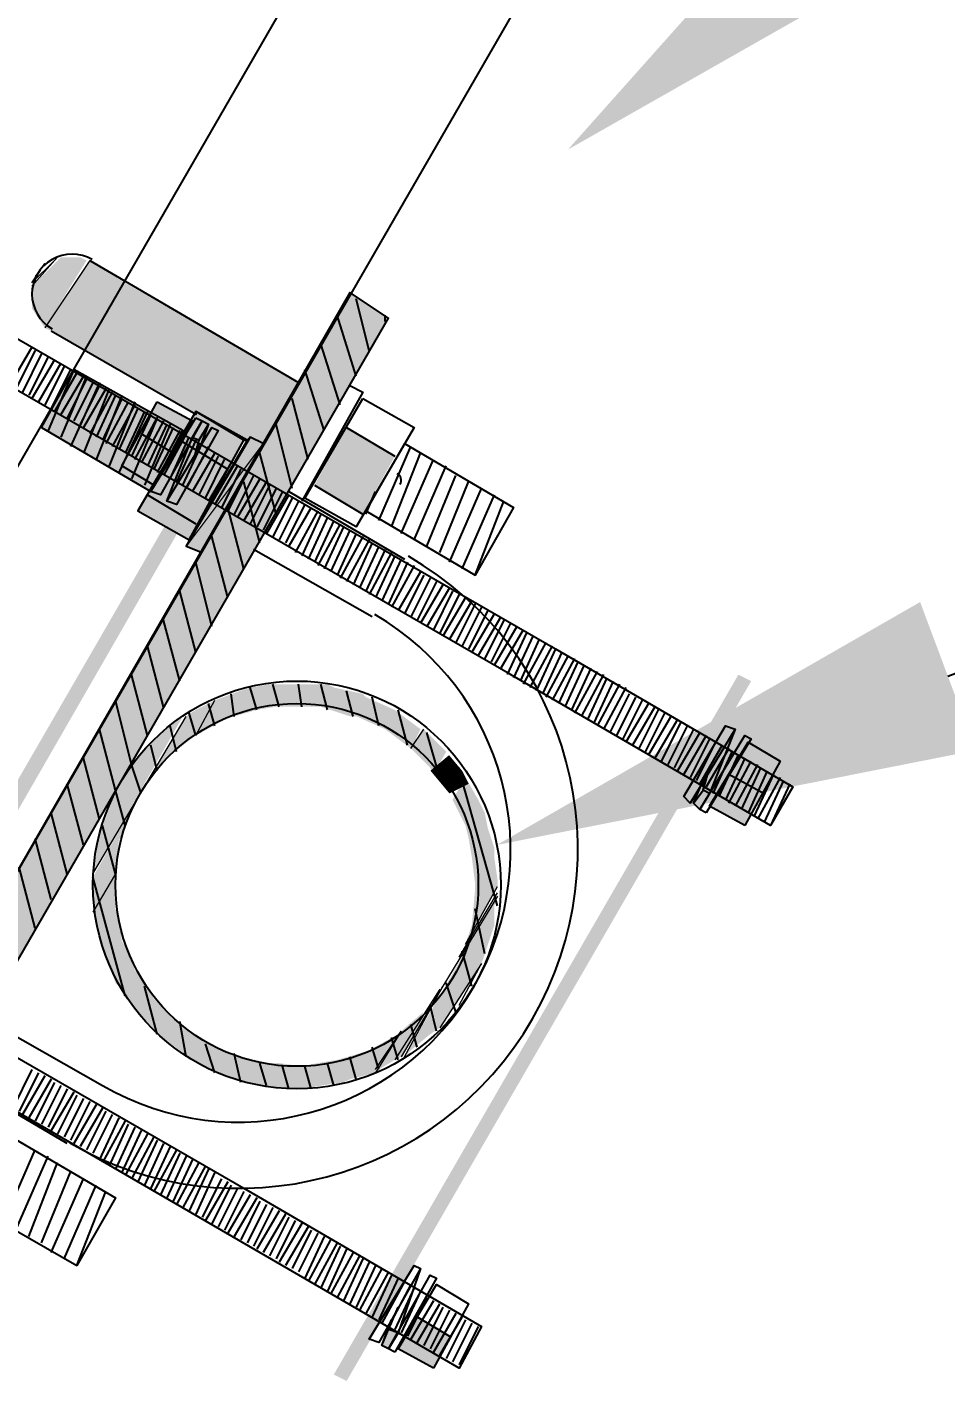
# Model space of a CAD drawing. Header units: feet. Extents: x -17 to 661, y -41 to 600.
# Drawn here: x 654.915 to 655.1534, y 569.7749 to 570.1273 of the extents above; entities that cross this region are included whole.
import ezdxf
from ezdxf import colors
from ezdxf.entities.mleader import LeaderData, LeaderLine
from ezdxf.math import Vec2, Vec3

# ---------------------------------------------------------------- set-up
doc = ezdxf.new("R2010")
doc.units = ezdxf.units.FT
doc.header["$MEASUREMENT"] = 0
doc.layers.add('G-ANNO-TEXT', color=1, linetype='Continuous')
doc.layers.add('PDF2_x-model-project-components-MET$Enclosure$Exteriopr$Views', color=7, linetype='Continuous')
doc.layers.add('PDF2_0', color=7, linetype='Continuous', true_color=0x767676)
doc.styles.add('NEI-A', font='arial.ttf')

msp = doc.modelspace()

# ---------------------------------------------------------------- linework, layer by layer
at = {"layer": 'PDF2_0', "color": 7, "lineweight": 25}
msp.add_lwpolyline([(655.4671976301834, 570.974439222131), (654.0653199465014, 568.545832981787), (654.1111569465029, 568.5199975817873), (655.5129357465012, 570.9485251817873), (655.4673059832567, 570.9743778320662)], dxfattribs=at)
at = {"layer": 'PDF2_0', "color": 252, "lineweight": 25}
for points in [[(655.0403979465009, 569.9592793817874), (654.7845441464997, 570.1067911817872), (654.7903779465014, 570.1167919817872), (655.0520655465007, 569.9659465817872), (655.1137371465011, 569.930110381787), (655.107903346503, 569.9201095817871)], [(654.8587167465012, 569.8151011817872), (654.868717546502, 569.8092673817873), (655.008728746503, 570.0517867817871), (654.9987279465022, 570.0584539817874)], [(655.0020615465, 570.0309517817873), (655.0153959465024, 570.0234511817871), (655.0003947465011, 569.9976157817873), (654.9870603465024, 570.005116381787)], [(654.9487239465016, 570.0301183817874), (654.9578913465011, 570.0251179817869), (654.9478905465003, 570.0084499817872), (654.939556546502, 570.0134503817872)], [(654.9712257464998, 570.0201175817874), (654.9587247465024, 570.0276181817871), (654.9437235465011, 570.0017827817874), (654.9570579464998, 569.9942821817872)], [(654.9587247465024, 570.0259513817873), (654.9603915465013, 570.0251179817869), (654.9495573465028, 570.0059497817874), (654.9470571465026, 570.0067831817873)], [(654.9595581465001, 569.8184347817873), (654.7037043465025, 569.9667799817871), (654.7095381465006, 569.976780781787), (654.9712257464998, 569.8259353817871), (655.0328973465002, 569.7900991817874), (655.0270635465022, 569.779264981787)], [(655.0912353465028, 569.9234431817872), (655.0895685465002, 569.9242765817871), (655.1012361465, 569.9434447817871), (655.1029029465026, 569.9426113817872)], [(655.1012361465, 569.9201095817871), (655.0920687465004, 569.925109981787), (655.1020695465013, 569.9417779817873), (655.1104035464996, 569.9367775817873)], [(655.010395546502, 569.7834319817871), (655.008728746503, 569.784265381787), (655.0195629465015, 569.8034335817874), (655.0212297465005, 569.802600181787)], [(655.0203963465028, 569.779264981787), (655.0112289464996, 569.784265381787), (655.0212297465005, 569.8009333817872), (655.0295637465024, 569.7959329817872)]]:
    msp.add_lwpolyline(points, close=True, dxfattribs=at)
at = {"layer": 'PDF2_0', "color": 252, "lineweight": 0}
for points in [[(654.9228885465018, 570.0676213817869), (654.9162213465024, 570.0601207817872), (654.9220551465005, 570.0667879817875), (654.9162213465024, 570.0609541817871), (654.9195549465003, 570.0659545817871), (654.9170547465001, 570.0626209817874)], [(654.9312225465001, 570.0667879817875), (654.9195549465003, 570.0492865817873)], [(654.9270555465009, 570.0384523817875), (654.9187215465026, 570.0234511817871)], [(654.9853935464998, 570.0351187817873), (654.9753927465026, 570.0176173817872)], [(655.0020615465, 570.0309517817873), (655.0153959465024, 570.0234511817871)], [(654.9587247465024, 570.0276181817871), (654.9470571465026, 570.0067831817873)], [(654.9620583465003, 570.0242845817875), (654.9603915465013, 570.0201175817874), (654.9595581465001, 570.0176173817872), (654.9595581465001, 570.0201175817874)], [(654.9728925465024, 570.0209509817873), (654.9570579464998, 569.9942821817872), (654.9720591465011, 570.0201175817874)], [(654.9595581465001, 570.0201175817874), (654.9578913465011, 570.0209509817873)], [(654.9762261465003, 570.019284181787), (654.9562245465022, 569.9926153817873)], [(654.9578913465011, 570.0142837817871), (654.9595581465001, 570.0176173817872)], [(655.0920687465004, 569.9351107817874), (655.0904019465015, 569.9317771817873), (655.0904019465015, 569.9292769817871)], [(655.0879017465013, 569.925943381787), (655.0895685465002, 569.930110381787), (655.0904019465015, 569.9317771817873)], [(655.0904019465015, 569.9292769817871), (655.0920687465004, 569.9284435817872)], [(655.0112289464996, 569.7950995817873), (655.0095621465007, 569.7909325817873), (655.008728746503, 569.7892657817874), (655.0095621465007, 569.7917659817872)], [(655.0070619465005, 569.7850987817874), (655.008728746503, 569.7892657817874)], [(655.008728746503, 569.7892657817874), (655.0112289464996, 569.7884323817871)]]:
    msp.add_lwpolyline(points, dxfattribs=at)
at = {"layer": 'PDF2_0', "color": 252, "lineweight": 25}
for points in [[(654.9312225465001, 570.0667879817875), (654.9853935464998, 570.0351187817873), (654.9762261465003, 570.019284181787), (654.9728925465024, 570.0209509817873), (654.9720591465011, 570.0201175817874), (654.9587247465024, 570.0276181817871), (654.9587247465024, 570.0267847817872), (654.9212217465029, 570.0484531817874)], [(655.0037283465026, 570.043452781787), (655.0003947465011, 570.0567871817871)], [(655.0003947465011, 570.0367855817872), (654.9953943465007, 570.0526201817875)], [(655.0078953465018, 570.0509533817872), (655.0078953465018, 570.0526201817875)], [(654.996227746502, 570.029284981787), (654.9912273465015, 570.0451195817873)], [(654.9162213465024, 570.0442861817874), (654.9103875465007, 570.0342853817874)], [(654.9170547465001, 570.043452781787), (654.9120543464996, 570.033451981787)], [(654.9187215465026, 570.0426193817871), (654.9137211465022, 570.0326185817871)], [(654.9203883465016, 570.0417859817871), (654.9153879465011, 570.0317851817872)], [(654.9220551465005, 570.0409525817872), (654.9162213465024, 570.0309517817873)], [(654.9237219465031, 570.0401191817873), (654.9178881465014, 570.0301183817874)], [(654.9187215465026, 570.0234511817871), (654.9270555465009, 570.0384523817875), (654.9203883465016, 570.0226177817872)], [(654.9245553465007, 570.0392857817869), (654.9195549465003, 570.029284981787)], [(654.9262221464996, 570.0384523817875), (654.9212217465029, 570.0284515817871)], [(654.953724346502, 570.0184507817871), (654.9553911465009, 570.0226177817872), (654.9270555465009, 570.0384523817875)], [(654.9920607465028, 570.0226177817872), (654.9870603465024, 570.0384523817875)], [(654.9278889465022, 570.0376189817871), (654.9220551465005, 570.0276181817871)], [(654.9303891465024, 570.0367855817872), (654.9237219465031, 570.0209509817873)], [(654.9295557465011, 570.0367855817872), (654.9237219465031, 570.0267847817872)], [(654.9303891465024, 570.0359521817873), (654.925388746502, 570.0259513817873)], [(654.9337227465003, 570.0351187817873), (654.9262221464996, 570.0184507817871)], [(654.9320559465014, 570.0351187817873), (654.9270555465009, 570.0251179817869)], [(654.9337227465003, 570.0342853817874), (654.9287223464999, 570.0242845817875)], [(654.9987279465022, 570.0342853817874), (655.0020615465, 570.0326185817871), (654.9862269465011, 570.0042829817871)], [(654.9362229465005, 570.033451981787), (654.9295557465011, 570.0167839817873)], [(654.9353895465028, 570.033451981787), (654.9295557465011, 570.0234511817871)], [(654.9370563465018, 570.0326185817871), (654.9312225465001, 570.0217843817873)], [(654.939556546502, 570.0317851817872), (654.9328893465026, 570.015117181787)], [(654.9378897465031, 570.0317851817872), (654.9328893465026, 570.0209509817873)], [(654.939556546502, 570.0309517817873), (654.9345561465016, 570.0201175817874)], [(654.9878937465, 570.015117181787), (654.9837267465009, 570.0309517817873)], [(654.9412233465009, 570.0301183817874), (654.9353895465028, 570.019284181787)], [(654.9428901464998, 570.0301183817874), (654.9362229465005, 570.0134503817872)], [(654.9428901464998, 570.029284981787), (654.9370563465018, 570.0184507817871)], [(654.9437235465011, 570.0284515817871), (654.9387231465007, 570.0176173817872)], [(654.9462237465013, 570.0276181817871), (654.9387231465007, 570.0117835817873)], [(654.9453903465001, 570.0276181817871), (654.9403899464996, 570.0167839817873)], [(654.9470571465026, 570.0267847817872), (654.9420567465022, 570.0159505817874)], [(654.9428901464998, 570.015117181787), (654.9487239465016, 570.0259513817873), (654.9420567465022, 570.0101167817875)], [(654.9503907465005, 570.0251179817869), (654.9445569465024, 570.0142837817871)], [(654.952057546503, 570.0242845817875), (654.9453903465001, 570.0084499817872)], [(654.9512241465018, 570.0242845817875), (654.9462237465013, 570.0134503817872)], [(654.9578913465011, 570.0209509817873), (654.9603915465013, 570.0251179817869), (654.9620583465003, 570.0242845817875), (654.9595581465001, 570.0201175817874), (654.9578913465011, 570.0142837817871)], [(654.9620583465003, 570.0242845817875), (654.9595581465001, 570.0176173817872)], [(654.9837267465009, 570.0076165817873), (654.9795597465018, 570.0242845817875)], [(654.9187215465026, 570.0234511817871), (654.9470571465026, 570.0067831817873), (654.9553911465009, 570.0226177817872)], [(654.9528909465007, 570.0167839817873), (654.9445569465024, 570.0217843817873)], [(654.9528909465007, 570.0234511817871), (654.9478905465003, 570.0126169817872)], [(654.9545577464996, 570.0226177817872), (654.9487239465016, 570.0117835817873)], [(654.9562245465022, 570.0217843817873), (654.9503907465005, 570.0109501817869)], [(654.9512241465018, 570.0042829817871), (654.9628917465016, 570.0234511817871), (654.9645585465005, 570.0226177817872), (654.953724346502, 570.0034495817872), (654.9512241465018, 570.0042829817871), (654.9578913465011, 570.0209509817873), (654.9595581465001, 570.0201175817874)], [(654.952057546503, 570.0101167817875), (654.9570579464998, 570.0209509817873)], [(654.9587247465024, 570.0201175817874), (654.953724346502, 570.0092833817871)], [(654.9545577464996, 570.0201175817874), (654.9670587465007, 570.0126169817872)], [(654.9728925465024, 570.0209509817873), (654.9562245465022, 569.9926153817873), (654.9603915465013, 569.990948581787)], [(654.9712257464998, 570.0201175817874), (654.9720591465011, 570.0201175817874)], [(654.9978945465009, 570.0234511817871), (655.010395546502, 570.0159505817874)], [(654.9553911465009, 570.0084499817872), (654.9603915465013, 570.019284181787)], [(654.9620583465003, 570.0184507817871), (654.9562245465022, 570.0076165817873)], [(654.9578913465011, 570.0067831817873), (654.9637251465028, 570.0167839817873)], [(654.9795597465018, 570.000949381787), (654.9753927465026, 570.0167839817873)], [(655.0128957465022, 570.019284181787), (655.0028949465013, 570.0017827817874)], [(655.0062285465028, 569.9992825817872), (655.0145625465011, 570.0184507817871)], [(655.0095621465007, 569.9976157817873), (655.0170627465013, 570.0167839817873)], [(655.0128957465022, 570.019284181787), (655.0412313465022, 570.0026161817873), (655.0312305465013, 569.9851147817872), (655.038731146502, 570.0042829817871)], [(654.9645585465005, 570.0159505817874), (654.9595581465001, 570.0059497817874)], [(654.9612249465026, 570.005116381787), (654.966225346503, 570.015117181787)], [(654.967892146502, 570.0142837817871), (654.9620583465003, 570.0042829817871)], [(654.9695589465009, 570.0134503817872), (654.9637251465028, 570.0034495817872)], [(655.0120623465009, 569.9959489817875), (655.0203963465028, 570.015117181787)], [(655.0153959465024, 569.9942821817872), (655.0237299465007, 570.0134503817872)], [(654.9703923465022, 570.0126169817872), (654.9653919465018, 570.0026161817873)], [(654.9720591465011, 570.0117835817873), (654.9670587465007, 570.0017827817874)], [(654.9737259465, 570.0109501817869), (654.9687255464996, 570.000949381787)], [(654.9753927465026, 570.0101167817875), (654.9695589465009, 570.0001159817871)], [(655.0187295465003, 569.9926153817873), (655.0262301465009, 570.0109501817869)], [(654.9753927465026, 569.9934487817873), (654.9712257464998, 570.0092833817871)], [(654.9770595465016, 570.0092833817871), (654.9712257464998, 569.9992825817872)], [(654.9778929465028, 570.0084499817872), (654.9728925465024, 569.9984491817872)], [(654.9795597465018, 570.0076165817873), (654.9745593465013, 569.9976157817873)], [(654.9812265465007, 570.0067831817873), (654.9762261465003, 569.9967823817869)], [(654.9828933464996, 570.0067831817873), (655.0128957465022, 569.9892817817872)], [(654.9895605465026, 570.0084499817872), (655.0020615465, 570.000949381787)], [(655.0028949465013, 570.000949381787), (655.0053951465015, 570.0067831817873)], [(655.0220631465018, 569.990948581787), (655.0295637465024, 570.0092833817871)], [(655.024563346502, 569.9884483817873), (655.0328973465002, 570.0076165817873)], [(654.9462237465013, 570.0059497817874), (654.9587247465024, 569.9984491817872)], [(654.9712257464998, 569.986781581787), (654.9670587465007, 570.0026161817873)], [(654.9828933464996, 570.0059497817874), (654.9770595465016, 569.9959489817875)], [(654.9837267465009, 570.005116381787), (654.9787263465005, 569.9951155817871)], [(654.9853935464998, 570.0042829817871), (654.980393146503, 569.9942821817872)], [(654.9870603465024, 570.0034495817872), (654.982059946502, 569.9934487817873)], [(654.9887271465013, 570.0026161817873), (654.9828933464996, 569.9926153817873)], [(655.0278969464998, 569.986781581787), (655.0362309465017, 570.0059497817874)], [(654.9903939465003, 570.0017827817874), (654.9845601465022, 569.990948581787)], [(654.9912273465015, 570.000949381787), (654.9862269465011, 569.9901151817871)], [(654.9928941465005, 570.0001159817871), (654.9878937465, 569.9892817817872)], [(654.994560946503, 569.9992825817872), (654.9895605465026, 569.9884483817873)], [(655.0028949465013, 570.0017827817874), (655.0312305465013, 569.9851147817872)], [(654.996227746502, 569.9984491817872), (654.9903939465003, 569.9876149817874)], [(654.9970611464996, 569.9976157817873), (654.9920607465028, 569.986781581787)], [(654.9987279465022, 569.9967823817869), (654.9937275465018, 569.9859481817871)], [(655.0003947465011, 569.9959489817875), (654.9953943465007, 569.9851147817872)], [(654.9670587465007, 569.9792809817873), (654.9628917465016, 569.9951155817871)], [(655.0020615465, 569.9951155817871), (654.996227746502, 569.9842813817872)], [(655.0037283465026, 569.9942821817872), (654.9978945465009, 569.9834479817873)], [(655.0045617465003, 569.9934487817873), (654.9995613464998, 569.982614581787)], [(655.0062285465028, 569.9926153817873), (655.0012281465024, 569.9817811817875)], [(654.9628917465016, 569.9717803817871), (654.9587247465024, 569.9884483817873)], [(655.0045617465003, 569.9742805817873), (654.9737259465, 569.9917819817874)], [(655.0078953465018, 569.9917819817874), (655.0028949465013, 569.9809477817871)], [(655.0095621465007, 569.990948581787), (655.0037283465026, 569.9801143817872)], [(655.010395546502, 569.9901151817871), (655.0053951465015, 569.9792809817873)], [(655.0120623465009, 569.9892817817872), (655.0070619465005, 569.9784475817873)], [(655.0137291464998, 569.9884483817873), (655.008728746503, 569.9776141817874)], [(655.0153959465024, 569.9876149817874), (655.0095621465007, 569.976780781787)], [(655.0170627465013, 569.9859481817871), (655.0112289464996, 569.9759473817871)], [(655.0178961465026, 569.9851147817872), (655.0128957465022, 569.9751139817872)], [(655.0195629465015, 569.9842813817872), (655.0145625465011, 569.9742805817873)], [(655.0212297465005, 569.9834479817873), (655.0162293465, 569.9734471817874)], [(655.022896546503, 569.982614581787), (655.0170627465013, 569.972613781787)], [(655.024563346502, 569.9817811817875), (655.0187295465003, 569.9717803817871)], [(654.9587247465024, 569.9651131817873), (654.9545577464996, 569.9809477817871)], [(655.0253967464996, 569.9809477817871), (655.0203963465028, 569.9709469817872)], [(655.0270635465022, 569.9801143817872), (655.0220631465018, 569.9701135817872)], [(655.0287303465011, 569.9792809817873), (655.022896546503, 569.9692801817873)], [(655.0303971465, 569.9784475817873), (655.024563346502, 569.968446781787)], [(655.0312305465013, 569.9776141817874), (655.0262301465009, 569.967613381787)], [(655.0328973465002, 569.976780781787), (655.0278969464998, 569.9667799817871)], [(655.0345641465028, 569.9759473817871), (655.0295637465024, 569.9659465817872)], [(655.0362309465017, 569.9751139817872), (655.0303971465, 569.9651131817873)], [(655.0378977465007, 569.9742805817873), (655.0320639465026, 569.9642797817874)], [(654.9545577464996, 569.9576125817871), (654.9503907465005, 569.9734471817874)], [(655.038731146502, 569.9734471817874), (655.0337307465015, 569.9634463817874)], [(655.0403979465009, 569.972613781787), (655.0353975465005, 569.9626129817871)], [(655.0420647464998, 569.9717803817871), (655.0362309465017, 569.9617795817871)], [(655.0437315465024, 569.9709469817872), (655.0378977465007, 569.9609461817872)], [(655.0445649465, 569.9701135817872), (655.0395645464996, 569.9592793817874)], [(655.0462317465026, 569.9692801817873), (655.0412313465022, 569.958445981787)], [(655.0478985465015, 569.968446781787), (655.0428981465011, 569.9576125817871)], [(655.0495653465005, 569.967613381787), (655.0437315465024, 569.9567791817872)], [(654.9503907465005, 569.9509453817873), (654.9462237465013, 569.9667799817871)], [(655.051232146503, 569.9667799817871), (655.0453983465013, 569.9559457817872)], [(655.0520655465007, 569.9659465817872), (655.0470651465002, 569.9551123817873)], [(655.0537323464996, 569.9651131817873), (655.0487319465028, 569.954278981787)], [(655.0553991465022, 569.9642797817874), (655.0495653465005, 569.953445581787)], [(655.0570659465011, 569.9634463817874), (655.051232146503, 569.9526121817871)], [(655.0578993465024, 569.9626129817871), (655.052898946502, 569.9517787817872)], [(655.0595661465013, 569.9617795817871), (655.0545657465009, 569.9509453817873)], [(655.0612329465002, 569.9609461817872), (655.0562325464998, 569.9501119817874)], [(654.9462237465013, 569.9434447817871), (654.9420567465022, 569.9592793817874)], [(655.0628997465028, 569.9601127817873), (655.0570659465011, 569.9492785817874)], [(655.0645665465017, 569.9592793817874), (655.0587327465, 569.9484451817871)], [(655.065399946503, 569.958445981787), (655.0603995465026, 569.9476117817871)], [(655.067066746502, 569.9576125817871), (655.0620663465015, 569.9467783817872)], [(655.0687335465009, 569.9567791817872), (655.0628997465028, 569.9459449817873)], [(655.0704003464998, 569.9559457817872), (655.0645665465017, 569.9451115817874)], [(655.0712337465011, 569.954278981787), (655.0662333465007, 569.944278181787)], [(655.0729005465, 569.953445581787), (655.0679001464996, 569.9434447817871)], [(654.9445569465024, 569.9284435817872), (654.9420567465022, 569.9359441817874), (654.9378897465031, 569.9526121817871)], [(655.0745673465026, 569.9526121817871), (655.0695669465022, 569.9426113817872)], [(655.0762341465015, 569.9517787817872), (655.0704003464998, 569.9417779817873)], [(655.0779009465004, 569.9509453817873), (655.0720671465024, 569.9409445817873)], [(655.0787343465017, 569.9501119817874), (655.0737339465013, 569.940111181787)], [(655.0804011465007, 569.9492785817874), (655.0754007465002, 569.939277781787)], [(655.0820679464996, 569.9484451817871), (655.0762341465015, 569.9384443817871)], [(655.0837347465022, 569.9476117817871), (655.0779009465004, 569.9376109817872)], [(655.0845681464998, 569.9467783817872), (655.079567746503, 569.9367775817873)], [(654.9403899464996, 569.9201095817871), (654.9378897465031, 569.9292769817871), (654.9337227465003, 569.9451115817874)], [(655.0862349465024, 569.9459449817873), (655.081234546502, 569.9359441817874)], [(655.0879017465013, 569.9451115817874), (655.0829013465009, 569.9351107817874)], [(655.0895685465002, 569.944278181787), (655.0837347465022, 569.9342773817871)], [(655.0987359464998, 569.9451115817874), (655.0870683465, 569.925943381787), (655.0854015465011, 569.9276101817873), (655.0962357464996, 569.9459449817873), (655.0987359464998, 569.9451115817874), (655.0920687465004, 569.9284435817872), (655.0904019465015, 569.9292769817871)], [(655.0912353465028, 569.9434447817871), (655.0854015465011, 569.9334439817871)], [(655.0920687465004, 569.9426113817872), (655.0870683465, 569.9326105817872)], [(655.0887351465026, 569.9317771817873), (655.093735546503, 569.9417779817873)], [(655.0954023465019, 569.9409445817873), (655.0895685465002, 569.9309437817874)], [(655.0970691465009, 569.940111181787), (655.0912353465028, 569.930110381787)], [(655.0979025465022, 569.939277781787), (655.0929021465017, 569.9284435817872)], [(654.9337227465003, 569.9217763817869), (654.9295557465011, 569.9376109817872)], [(655.0945689465007, 569.9276101817873), (655.0995693465011, 569.9384443817871)], [(655.1012361465, 569.9376109817872), (655.0962357464996, 569.9267767817873)], [(655.0970691465009, 569.925943381787), (655.1029029465026, 569.9367775817873)], [(655.1045697465015, 569.9359441817874), (655.0987359464998, 569.925109981787)], [(655.0920687465004, 569.9284435817872), (655.0895685465002, 569.9242765817871), (655.0879017465013, 569.925943381787), (655.0904019465015, 569.9292769817871), (655.0920687465004, 569.9351107817874)], [(655.0970691465009, 569.9334439817871), (655.1062365465004, 569.9284435817872)], [(655.1004027465024, 569.9242765817871), (655.1054031465028, 569.9351107817874)], [(655.1070699465017, 569.9342773817871), (655.1020695465013, 569.9234431817872)], [(655.1037363465002, 569.9226097817873), (655.1087367465007, 569.9334439817871)], [(655.1104035464996, 569.9326105817872), (655.1045697465015, 569.9217763817869)], [(654.9295557465011, 569.9151091817871), (654.925388746502, 569.9309437817874)], [(655.0879017465013, 569.925943381787), (655.0904019465015, 569.9317771817873)], [(655.1112369465009, 569.9317771817873), (655.1062365465004, 569.9209429817874)], [(655.1129037464998, 569.9309437817874), (655.107903346503, 569.9201095817871)], [(654.925388746502, 569.9076085817869), (654.9212217465029, 569.9234431817872)], [(654.9212217465029, 569.9009413817871), (654.9170547465001, 569.9167759817874)], [(654.9170547465001, 569.8934407817869), (654.9128877465009, 569.9092753817872)], [(655.0212297465005, 569.8667719817872), (655.0195629465015, 569.873439181787)], [(654.925388746502, 569.8376029817873), (654.8953863465031, 569.855104381787)], [(654.9162213465024, 569.8567711817873), (654.911220946502, 569.8467703817873)], [(654.9178881465014, 569.8559377817874), (654.9128877465009, 569.8459369817874)], [(654.9195549465003, 569.855104381787), (654.9137211465022, 569.845103581787)], [(654.9212217465029, 569.8542709817871), (654.9153879465011, 569.8442701817871)], [(654.9220551465005, 569.8534375817871), (654.9170547465001, 569.8434367817872)], [(654.9237219465031, 569.8526041817872), (654.9187215465026, 569.8426033817873)], [(654.925388746502, 569.8517707817873), (654.9203883465016, 569.8417699817874)], [(654.9270555465009, 569.8509373817869), (654.9212217465029, 569.840936581787)], [(654.9278889465022, 569.8501039817875), (654.9228885465018, 569.8401031817871)], [(654.9295557465011, 569.8492705817871), (654.9245553465007, 569.8392697817872)], [(654.9312225465001, 569.8484371817872), (654.9262221464996, 569.8384363817872)], [(654.9328893465026, 569.8476037817873), (654.9270555465009, 569.8376029817873)], [(654.9345561465016, 569.8467703817873), (654.9287223464999, 569.8367695817869)], [(654.9353895465028, 569.8459369817874), (654.9303891465024, 569.8359361817875)], [(654.9370563465018, 569.845103581787), (654.9320559465014, 569.8351027817871)], [(654.9387231465007, 569.8442701817871), (654.9337227465003, 569.8334359817873)], [(654.9403899464996, 569.8434367817872), (654.9345561465016, 569.8326025817873)], [(654.9412233465009, 569.8426033817873), (654.9362229465005, 569.8317691817874)], [(654.9428901464998, 569.8417699817874), (654.9378897465031, 569.830935781787)], [(654.9445569465024, 569.840936581787), (654.939556546502, 569.8301023817871)], [(654.9095541465031, 569.8401031817871), (654.9378897465031, 569.8234351817873), (654.9278889465022, 569.8059337817872), (654.9353895465028, 569.8251019817872)], [(654.9462237465013, 569.8401031817871), (654.9403899464996, 569.8292689817872)], [(654.9478905465003, 569.8392697817872), (654.9420567465022, 569.8284355817873)], [(654.9487239465016, 569.8384363817872), (654.9437235465011, 569.8276021817874)], [(654.9503907465005, 569.8376029817873), (654.9453903465001, 569.826768781787)], [(654.9087207465018, 569.816767981787), (654.9170547465001, 569.8359361817875)], [(654.9120543464996, 569.8151011817872), (654.9203883465016, 569.8342693817872)], [(654.952057546503, 569.8367695817869), (654.9470571465026, 569.8259353817871)], [(654.953724346502, 569.8359361817875), (654.9478905465003, 569.8251019817872)], [(654.9545577464996, 569.8351027817871), (654.9495573465028, 569.8242685817872)], [(654.9562245465022, 569.8342693817872), (654.9512241465018, 569.8234351817873)], [(654.9578913465011, 569.8334359817873), (654.9528909465007, 569.822601781787)], [(654.9153879465011, 569.8134343817874), (654.9228885465018, 569.8326025817873)], [(654.9187215465026, 569.8117675817871), (654.9262221464996, 569.8301023817871)], [(654.9595581465001, 569.8326025817873), (654.953724346502, 569.8217683817875)], [(654.9612249465026, 569.8317691817874), (654.9553911465009, 569.8209349817871)], [(654.9620583465003, 569.830935781787), (654.9570579464998, 569.8201015817872)], [(654.9637251465028, 569.8301023817871), (654.9587247465024, 569.8192681817873)], [(654.9212217465029, 569.8092673817873), (654.9295557465011, 569.8284355817873)], [(654.9245553465007, 569.8076005817875), (654.9328893465026, 569.826768781787)], [(654.9653919465018, 569.8284355817873), (654.9603915465013, 569.8184347817873)], [(654.9670587465007, 569.8276021817874), (654.9612249465026, 569.8176013817874)], [(654.967892146502, 569.826768781787), (654.9628917465016, 569.816767981787)], [(654.9695589465009, 569.8259353817871), (654.9645585465005, 569.8159345817871)], [(654.9712257464998, 569.8251019817872), (654.966225346503, 569.8151011817872)], [(654.9728925465024, 569.8242685817872), (654.9670587465007, 569.8142677817873)], [(654.9745593465013, 569.8234351817873), (654.9687255464996, 569.8134343817874)], [(654.8987199465009, 569.822601781787), (654.9278889465022, 569.8059337817872)], [(654.9753927465026, 569.822601781787), (654.9703923465022, 569.812600981787)], [(654.9770595465016, 569.8217683817875), (654.9720591465011, 569.8117675817871)], [(654.9787263465005, 569.8209349817871), (654.9737259465, 569.8109341817872)], [(654.980393146503, 569.8201015817872), (654.9745593465013, 569.8101007817872)], [(654.982059946502, 569.8192681817873), (654.9762261465003, 569.8092673817873)], [(654.9828933464996, 569.8184347817873), (654.9778929465028, 569.808433981787)], [(654.9845601465022, 569.8176013817874), (654.9795597465018, 569.8076005817875)], [(654.9862269465011, 569.816767981787), (654.980393146503, 569.8067671817871)], [(654.9878937465, 569.8159345817871), (654.982059946502, 569.8059337817872)], [(654.9887271465013, 569.8151011817872), (654.9837267465009, 569.8051003817873)], [(654.9903939465003, 569.8142677817873), (654.9853935464998, 569.8042669817874)], [(654.9920607465028, 569.8134343817874), (654.9870603465024, 569.802600181787)], [(654.9937275465018, 569.812600981787), (654.9878937465, 569.8017667817871)], [(654.9953943465007, 569.8117675817871), (654.9895605465026, 569.8009333817872)], [(654.996227746502, 569.8109341817872), (654.9912273465015, 569.8000999817873)], [(654.9978945465009, 569.8101007817872), (654.9928941465005, 569.7992665817874)], [(654.9995613464998, 569.8092673817873), (654.9937275465018, 569.798433181787)], [(655.0012281465024, 569.808433981787), (654.9953943465007, 569.7975997817871)], [(655.0020615465, 569.8076005817875), (654.9970611464996, 569.7967663817872)], [(655.0037283465026, 569.8067671817871), (654.9987279465022, 569.7959329817872)], [(655.0053951465015, 569.8059337817872), (655.0003947465011, 569.7950995817873)], [(655.0170627465013, 569.8051003817873), (655.0062285465028, 569.7859321817873), (655.0037283465026, 569.7867655817872), (655.0153959465024, 569.8059337817872), (655.0170627465013, 569.8051003817873), (655.0112289464996, 569.7884323817871), (655.008728746503, 569.7892657817874)], [(655.0070619465005, 569.8051003817873), (655.0012281465024, 569.794266181787)], [(655.008728746503, 569.8042669817874), (655.0028949465013, 569.793432781787)], [(655.0095621465007, 569.8034335817874), (655.0045617465003, 569.7925993817871)], [(655.0112289464996, 569.802600181787), (655.0062285465028, 569.7917659817872)], [(655.0128957465022, 569.8017667817871), (655.0070619465005, 569.7909325817873)], [(655.0145625465011, 569.8009333817872), (655.008728746503, 569.7900991817874)], [(655.0153959465024, 569.8000999817873), (655.010395546502, 569.7892657817874)], [(655.0170627465013, 569.7992665817874), (655.0120623465009, 569.7884323817871)], [(655.0112289464996, 569.7884323817871), (655.008728746503, 569.784265381787), (655.0070619465005, 569.7850987817874), (655.008728746503, 569.7892657817874), (655.0112289464996, 569.7950995817873)], [(655.0187295465003, 569.7975997817871), (655.0137291464998, 569.7875989817871)], [(655.0203963465028, 569.7967663817872), (655.0145625465011, 569.7867655817872)], [(655.0162293465, 569.7859321817873), (655.0220631465018, 569.7959329817872)], [(655.022896546503, 569.7950995817873), (655.0178961465026, 569.7850987817874)], [(655.0070619465005, 569.7850987817874), (655.0095621465007, 569.7917659817872)], [(655.0162293465, 569.7925993817871), (655.024563346502, 569.7875989817871)], [(655.024563346502, 569.794266181787), (655.0195629465015, 569.784265381787)], [(655.0262301465009, 569.793432781787), (655.0203963465028, 569.7834319817871)], [(655.0220631465018, 569.7825985817872), (655.0278969464998, 569.7925993817871)], [(655.0287303465011, 569.7917659817872), (655.0237299465007, 569.7817651817873)], [(655.0303971465, 569.7909325817873), (655.0253967464996, 569.7809317817873)], [(655.0320639465026, 569.7900991817874), (655.0270635465022, 569.780098381787)]]:
    msp.add_lwpolyline(points, dxfattribs=at)
msp.add_lwpolyline([(654.9037203465014, 569.8701055817874), (654.9345561465016, 569.8526041817872, 0.9999990702729509), (655.0051847493014, 569.974847723885)], format="xyb", dxfattribs=at)
at = {"layer": 'PDF2_0', "color": 252, "lineweight": 25, "true_color": 0x979797}
for points in [[(654.980393146503, 569.9509453817873), (654.9787263465005, 569.9567791817872)], [(654.9862269465011, 569.9509453817873), (654.9853935464998, 569.9567791817872)], [(654.9928941465005, 569.9501119817874), (654.9912273465015, 569.9567791817872)], [(654.9687255464996, 569.9484451817871), (654.967892146502, 569.954278981787)], [(654.9745593465013, 569.9501119817874), (654.9728925465024, 569.9559457817872)], [(654.9995613464998, 569.9484451817871), (654.9978945465009, 569.9551123817873)], [(655.0062285465028, 569.9459449817873), (655.0045617465003, 569.953445581787)], [(654.9637251465028, 569.9459449817873), (654.9620583465003, 569.9517787817872)], [(655.0137291464998, 569.9409445817873), (655.0112289464996, 569.9501119817874)], [(654.9587247465024, 569.9434447817871), (654.9570579464998, 569.9492785817874)], [(654.953724346502, 569.939277781787), (654.952057546503, 569.9459449817873)], [(655.0220631465018, 569.9326105817872), (655.0187295465003, 569.944278181787)], [(654.9487239465016, 569.9342773817871), (654.9470571465026, 569.9409445817873)], [(655.037064346503, 569.8992745817873), (655.0278969464998, 569.9317771817873), (655.0270635465022, 569.9351107817874)], [(654.9378897465031, 569.9076085817869), (654.9345561465016, 569.9201095817871)], [(654.9403899464996, 569.8759393817872), (654.9320559465014, 569.9067751817875)], [(655.0337307465015, 569.8867735817871), (655.0312305465013, 569.8984411817873)], [(655.0303971465, 569.8784395817875), (655.0278969464998, 569.887606981787)], [(655.0262301465009, 569.8717723817872), (655.0237299465007, 569.8792729817869)], [(654.9487239465016, 569.8659385817873), (654.9453903465001, 569.8784395817875)], [(654.9562245465022, 569.8601047817874), (654.9545577464996, 569.869272181787)], [(655.0112289464996, 569.859271381787), (655.0095621465007, 569.8651051817869)], [(655.0162293465, 569.8626049817872), (655.0145625465011, 569.8684387817871)], [(654.9637251465028, 569.8559377817874), (654.9612249465026, 569.8634383817871)], [(655.0062285465028, 569.8567711817873), (655.0045617465003, 569.8626049817872)], [(654.9703923465022, 569.8534375817871), (654.9687255464996, 569.8609381817873)], [(654.9770595465016, 569.8526041817872), (654.9753927465026, 569.8584379817871)], [(654.994560946503, 569.8526041817872), (654.9928941465005, 569.8584379817871)], [(655.0003947465011, 569.8542709817871), (654.9987279465022, 569.8601047817874)], [(654.9828933464996, 569.8517707817873), (654.9812265465007, 569.8576045817872)], [(654.9887271465013, 569.8517707817873), (654.9870603465024, 569.8576045817872)]]:
    msp.add_lwpolyline(points, dxfattribs=at)
at = {"layer": 'PDF2_0', "color": 252, "lineweight": 0, "true_color": 0x979797}
for points in [[(654.9587247465024, 569.9434447817871), (654.9637251465028, 569.9526121817871)], [(654.9320559465014, 569.9076085817869), (654.9562245465022, 569.9484451817871)], [(655.0145625465011, 569.940111181787), (655.0178961465026, 569.9451115817874)], [(654.9378897465031, 569.9076085817869), (654.9320559465014, 569.897607781787)], [(655.0287303465011, 569.8892737817873), (655.037064346503, 569.9042749817872)], [(655.037064346503, 569.901774781787), (655.022896546503, 569.8784395817875)], [(655.0270635465022, 569.8859401817872), (655.037064346503, 569.9026081817874)], [(655.0270635465022, 569.873439181787), (655.0328973465002, 569.8842733817874), (655.0220631465018, 569.8676053817871)], [(655.0220631465018, 569.8776061817871), (655.010395546502, 569.859271381787)], [(655.0128957465022, 569.8601047817874), (655.022896546503, 569.8784395817875), (655.0120623465009, 569.8601047817874)], [(655.0053951465015, 569.8567711817873), (655.0120623465009, 569.8667719817872), (655.0053951465015, 569.8559377817874)]]:
    msp.add_lwpolyline(points, dxfattribs=at)
msp.add_lwpolyline([(655.0220631465018, 569.9363608817871, 0.006295650208427699, 0.006295650208427699, 0), (655.0262301465009, 569.9313604817871, 0.005590617157345117, 0.005590617157345117, 0), (655.0270635465022, 569.9296936817873, 0, 0, 0)], format="xyseb", dxfattribs=at)
at = {"layer": 'PDF2_0', "color": 7, "lineweight": 25}
for centre, radius in [((654.9849767594169, 569.9046915947024), 0.05292098708493824), ((654.9849767522137, 569.9046915874987), 0.04708719428866218)]:
    msp.add_circle(centre, radius, dxfattribs=at)
at = {"layer": 'PDF2_0', "color": 252, "lineweight": 25}
for centre, radius, start, end in [((654.9266386743984, 570.0580379239964), 0.01041700530426004, 59.99932090293422, 240.0044925844441), ((655.0099761813581, 570.0097004796685), 0.002086008555326984, 329.8596498080382, 60.00670694143926), ((654.9699756304435, 569.913859141704), 0.08792353647222678, 240.0019353263754, 60.00187816026062)]:
    msp.add_arc(centre, radius, start, end, dxfattribs=at)
at = {"layer": 'PDF2_0', "color": 7, "true_color": 0xffffff, "transparency": 33554559}
for points in [[(655.0862349465024, 570.4851547817871), (655.0820679464996, 570.4901551817875), (654.5311905465023, 569.5242445817871)], [(654.538691146503, 569.5234111817872), (655.0862349465024, 570.4851547817871), (654.5311905465023, 569.5242445817871)], [(655.0862349465024, 570.4743205817872), (654.538691146503, 569.5234111817872), (655.0862349465024, 570.4851547817871)], [(654.5545257465019, 569.5417459817872), (655.0862349465024, 570.4743205817872), (654.538691146503, 569.5234111817872)]]:
    msp.add_solid(points, dxfattribs=at)
at = {"layer": 'PDF2_0', "color": 252, "transparency": 33554559}
for points in [[(654.9162213465024, 570.0601207817872), (654.9237219465031, 570.0676213817869), (654.9162213465024, 570.057620581787)], [(654.9237219465031, 570.0676213817869), (654.9162213465024, 570.057620581787), (654.9262221464996, 570.0676213817869)], [(654.9162213465024, 570.057620581787), (654.9262221464996, 570.0676213817869), (654.9162213465024, 570.0542869817873)], [(654.9262221464996, 570.0676213817869), (654.9162213465024, 570.0542869817873), (654.9287223464999, 570.0676213817869)], [(654.9162213465024, 570.0542869817873), (654.9287223464999, 570.0676213817869), (654.9178881465014, 570.0517867817871)], [(654.9287223464999, 570.0676213817869), (654.9178881465014, 570.0517867817871), (654.9303891465024, 570.0667879817875)], [(654.9178881465014, 570.0517867817871), (654.9303891465024, 570.0667879817875), (654.9195549465003, 570.0492865817873)], [(654.9195549465003, 570.0492865817873), (654.9312225465001, 570.0667879817875), (654.9212217465029, 570.0484531817874)], [(654.9312225465001, 570.0667879817875), (654.9212217465029, 570.0484531817874), (654.9403899464996, 570.0609541817871)], [(654.9212217465029, 570.0484531817874), (654.9403899464996, 570.0609541817871), (654.9295557465011, 570.043452781787)], [(654.9403899464996, 570.0609541817871), (654.9295557465011, 570.043452781787), (654.9853935464998, 570.0351187817873)], [(654.9987279465022, 570.0584539817874), (654.8587167465012, 569.8151011817872), (655.008728746503, 570.0517867817871)], [(654.8587167465012, 569.8151011817872), (655.008728746503, 570.0517867817871), (654.868717546502, 569.8092673817873)], [(654.9295557465011, 570.043452781787), (654.9853935464998, 570.0351187817873), (654.9753927465026, 570.0176173817872)], [(654.9270555465009, 570.0384523817875), (654.9553911465009, 570.0226177817872), (654.9187215465026, 570.0234511817871)], [(654.8662173465018, 569.8517707817873), (654.8695509464997, 569.8492705817871), (654.9712257464998, 570.033451981787)], [(654.8695509464997, 569.8492705817871), (654.9712257464998, 570.033451981787), (654.9745593465013, 570.0317851817872)], [(654.9445569465024, 570.0217843817873), (654.9528909465007, 570.0167839817873), (654.9487239465016, 570.0301183817874)], [(654.9587247465024, 570.0276181817871), (654.9712257464998, 570.0201175817874), (654.9470571465026, 570.0067831817873)], [(654.9528909465007, 570.0167839817873), (654.9487239465016, 570.0301183817874), (654.9578913465011, 570.0251179817869)], [(654.9587247465024, 570.0276181817871), (654.9545577464996, 570.0201175817874), (654.9712257464998, 570.0201175817874)], [(654.9578913465011, 570.0209509817873), (654.9595581465001, 570.0201175817874), (654.9603915465013, 570.0251179817869)], [(654.9595581465001, 570.0201175817874), (654.9603915465013, 570.0251179817869), (654.9620583465003, 570.0242845817875)], [(654.9187215465026, 570.0234511817871), (654.9553911465009, 570.0226177817872), (654.9470571465026, 570.0067831817873)], [(654.9470571465026, 570.0067831817873), (654.9437235465011, 570.0017827817874), (654.9712257464998, 570.0201175817874)], [(654.9437235465011, 570.0017827817874), (654.9712257464998, 570.0201175817874), (654.9570579464998, 569.9942821817872)], [(654.9545577464996, 570.0201175817874), (654.9462237465013, 570.0059497817874), (654.9670587465007, 570.0126169817872)], [(654.9545577464996, 570.0201175817874), (654.9712257464998, 570.0201175817874), (654.9670587465007, 570.0126169817872)], [(654.9728925465024, 570.0209509817873), (654.9762261465003, 570.019284181787), (654.9570579464998, 569.9942821817872)], [(654.9978945465009, 570.0234511817871), (654.9895605465026, 570.0084499817872), (655.010395546502, 570.0159505817874)], [(654.9562245465022, 569.9926153817873), (654.9762261465003, 570.019284181787), (654.9603915465013, 569.990948581787)], [(654.9895605465026, 570.0084499817872), (655.010395546502, 570.0159505817874), (655.0020615465, 570.000949381787)], [(654.9462237465013, 570.0059497817874), (654.9670587465007, 570.0126169817872), (654.9587247465024, 569.9984491817872)], [(654.9462237465013, 570.0059497817874), (654.9437235465011, 570.0017827817874), (654.9587247465024, 569.9984491817872)], [(654.9437235465011, 570.0017827817874), (654.9587247465024, 569.9984491817872), (654.9570579464998, 569.9942821817872)], [(654.994560946503, 569.7775981817872), (654.9978945465009, 569.7759313817874), (655.0995693465011, 569.9592793817874)], [(654.9978945465009, 569.7759313817874), (655.0995693465011, 569.9592793817874), (655.1029029465026, 569.9576125817871)], [(655.0920687465004, 569.925109981787), (655.1012361465, 569.9201095817871), (655.0970691465009, 569.9334439817871)], [(655.1012361465, 569.9201095817871), (655.0970691465009, 569.9334439817871), (655.1062365465004, 569.9284435817872)], [(655.0879017465013, 569.925943381787), (655.0895685465002, 569.9242765817871), (655.0904019465015, 569.9292769817871)], [(655.0895685465002, 569.9242765817871), (655.0904019465015, 569.9292769817871), (655.0920687465004, 569.9284435817872)], [(655.0112289464996, 569.784265381787), (655.0203963465028, 569.779264981787), (655.0162293465, 569.7925993817871)], [(655.0203963465028, 569.779264981787), (655.0162293465, 569.7925993817871), (655.024563346502, 569.7875989817871)], [(655.0070619465005, 569.7850987817874), (655.008728746503, 569.784265381787), (655.008728746503, 569.7892657817874)], [(655.008728746503, 569.784265381787), (655.008728746503, 569.7892657817874), (655.0112289464996, 569.7884323817871)]]:
    msp.add_solid(points, dxfattribs=at)
at = {"layer": 'PDF2_0', "color": 252, "true_color": 0x979797, "transparency": 33554559}
for points in [[(654.9728925465024, 569.9559457817872), (654.9687255464996, 569.9484451817871), (654.9778929465028, 569.9567791817872)], [(654.9687255464996, 569.9484451817871), (654.9778929465028, 569.9567791817872), (654.9745593465013, 569.9501119817874)], [(654.9778929465028, 569.9567791817872), (654.9745593465013, 569.9501119817874), (654.9828933464996, 569.9567791817872)], [(654.9745593465013, 569.9501119817874), (654.9828933464996, 569.9567791817872), (654.9795597465018, 569.9509453817873)], [(654.9828933464996, 569.9567791817872), (654.9795597465018, 569.9509453817873), (654.9862269465011, 569.9567791817872)], [(654.9795597465018, 569.9509453817873), (654.9862269465011, 569.9567791817872), (654.9828933464996, 569.9509453817873)], [(654.9862269465011, 569.9567791817872), (654.9828933464996, 569.9509453817873), (654.9928941465005, 569.9567791817872)], [(654.9828933464996, 569.9509453817873), (654.9928941465005, 569.9567791817872), (654.9895605465026, 569.9509453817873)], [(654.9928941465005, 569.9567791817872), (654.9895605465026, 569.9509453817873), (654.994560946503, 569.9559457817872)], [(654.9637251465028, 569.9526121817871), (654.9587247465024, 569.9434447817871), (654.9703923465022, 569.9551123817873)], [(654.9587247465024, 569.9434447817871), (654.9703923465022, 569.9551123817873), (654.966225346503, 569.9476117817871)], [(654.9703923465022, 569.9551123817873), (654.966225346503, 569.9476117817871), (654.9728925465024, 569.9559457817872)], [(654.966225346503, 569.9476117817871), (654.9728925465024, 569.9559457817872), (654.9687255464996, 569.9484451817871)], [(654.9895605465026, 569.9509453817873), (654.994560946503, 569.9559457817872), (654.9912273465015, 569.9509453817873)], [(654.994560946503, 569.9559457817872), (654.9912273465015, 569.9509453817873), (655.0020615465, 569.954278981787)], [(654.9912273465015, 569.9509453817873), (655.0020615465, 569.954278981787), (654.9987279465022, 569.9484451817871)], [(655.0020615465, 569.954278981787), (654.9987279465022, 569.9484451817871), (655.0028949465013, 569.953445581787)], [(654.9987279465022, 569.9484451817871), (655.0028949465013, 569.953445581787), (655.0003947465011, 569.9484451817871)], [(655.0028949465013, 569.953445581787), (655.0003947465011, 569.9484451817871), (655.010395546502, 569.9501119817874)], [(654.9562245465022, 569.9484451817871), (654.9462237465013, 569.9317771817873), (654.9587247465024, 569.9501119817874)], [(654.9462237465013, 569.9317771817873), (654.9587247465024, 569.9501119817874), (654.952057546503, 569.9384443817871)], [(654.9587247465024, 569.9501119817874), (654.952057546503, 569.9384443817871), (654.9637251465028, 569.9526121817871)], [(654.952057546503, 569.9384443817871), (654.9637251465028, 569.9526121817871), (654.9587247465024, 569.9434447817871)], [(655.0003947465011, 569.9484451817871), (655.010395546502, 569.9501119817874), (655.0078953465018, 569.9451115817874)], [(655.010395546502, 569.9501119817874), (655.0078953465018, 569.9451115817874), (655.0170627465013, 569.9451115817874)], [(654.9337227465003, 569.9176093817873), (654.9553911465009, 569.9484451817871), (654.9320559465014, 569.9076085817869)], [(654.9478905465003, 569.9426113817872), (654.9337227465003, 569.9176093817873), (654.9553911465009, 569.9484451817871)], [(654.9370563465018, 569.9267767817873), (654.9478905465003, 569.9426113817872), (654.9337227465003, 569.9176093817873)], [(654.9412233465009, 569.9351107817874), (654.9370563465018, 569.9267767817873), (654.9478905465003, 569.9426113817872)], [(655.0078953465018, 569.9451115817874), (655.0170627465013, 569.9451115817874), (655.0145625465011, 569.940111181787)], [(655.0178961465026, 569.9451115817874), (655.0145625465011, 569.940111181787), (655.022896546503, 569.940111181787)], [(655.0145625465011, 569.940111181787), (655.022896546503, 569.940111181787), (655.0195629465015, 569.9351107817874)], [(655.022896546503, 569.940111181787), (655.0195629465015, 569.9351107817874), (655.0237299465007, 569.939277781787)], [(655.0195629465015, 569.9351107817874), (655.0237299465007, 569.939277781787), (655.0203963465028, 569.9334439817871)], [(655.0287303465011, 569.9326105817872), (655.0253967464996, 569.9267767817873), (655.0320639465026, 569.9267767817873)], [(655.0253967464996, 569.9267767817873), (655.0320639465026, 569.9267767817873), (655.0287303465011, 569.9201095817871)], [(655.0320639465026, 569.9267767817873), (655.0287303465011, 569.9201095817871), (655.0337307465015, 569.9234431817872)], [(654.9420567465022, 569.9242765817871), (654.9320559465014, 569.9067751817875), (654.9387231465007, 569.915942581787)], [(655.0287303465011, 569.9201095817871), (655.0337307465015, 569.9234431817872), (655.0295637465024, 569.9167759817874)], [(655.0337307465015, 569.9234431817872), (655.0295637465024, 569.9167759817874), (655.0345641465028, 569.9192761817872)], [(655.0295637465024, 569.9167759817874), (655.0345641465028, 569.9192761817872), (655.0303971465, 569.911775581787)], [(655.0345641465028, 569.9192761817872), (655.0303971465, 569.911775581787), (655.0362309465017, 569.9142757817872)], [(654.9320559465014, 569.9067751817875), (654.9387231465007, 569.915942581787), (654.9320559465014, 569.9034415817873)], [(654.9387231465007, 569.915942581787), (654.9320559465014, 569.9034415817873), (654.9378897465031, 569.9076085817869)], [(655.0303971465, 569.911775581787), (655.0362309465017, 569.9142757817872), (655.0312305465013, 569.9051083817872)], [(655.0362309465017, 569.9142757817872), (655.0312305465013, 569.9051083817872), (655.0362309465017, 569.911775581787)], [(655.0312305465013, 569.9051083817872), (655.0362309465017, 569.911775581787), (655.0312305465013, 569.9034415817873)], [(655.0362309465017, 569.911775581787), (655.0312305465013, 569.9034415817873), (655.037064346503, 569.9059417817871)], [(654.9320559465014, 569.9034415817873), (654.9378897465031, 569.9076085817869), (654.9320559465014, 569.897607781787)], [(654.9378897465031, 569.9076085817869), (654.9320559465014, 569.897607781787), (654.9378897465031, 569.8984411817873)], [(655.0303971465, 569.8942741817873), (655.037064346503, 569.9042749817872), (655.0287303465011, 569.8892737817873)], [(655.0312305465013, 569.9034415817873), (655.037064346503, 569.9059417817871), (655.0303971465, 569.8942741817873)], [(655.037064346503, 569.9059417817871), (655.0303971465, 569.8942741817873), (655.037064346503, 569.9042749817872)], [(655.037064346503, 569.901774781787), (655.0128957465022, 569.8601047817874), (655.0362309465017, 569.8992745817873)], [(654.9320559465014, 569.897607781787), (654.9378897465031, 569.8984411817873), (654.9337227465003, 569.8909405817872)], [(654.9378897465031, 569.8984411817873), (654.9337227465003, 569.8909405817872), (654.9387231465007, 569.8959409817871)], [(655.0128957465022, 569.8601047817874), (655.0362309465017, 569.8992745817873), (655.0145625465011, 569.8617715817873)], [(655.0362309465017, 569.8992745817873), (655.0145625465011, 569.8617715817873), (655.0362309465017, 569.8942741817873)], [(654.9337227465003, 569.8909405817872), (654.9387231465007, 569.8959409817871), (654.9345561465016, 569.8884403817874)], [(654.9387231465007, 569.8959409817871), (654.9345561465016, 569.8884403817874), (654.939556546502, 569.8901071817872)], [(655.0145625465011, 569.8617715817873), (655.0362309465017, 569.8942741817873), (655.0195629465015, 569.8659385817873)], [(655.0362309465017, 569.8942741817873), (655.0195629465015, 569.8659385817873), (655.0345641465028, 569.8892737817873)], [(654.9345561465016, 569.8884403817874), (654.939556546502, 569.8901071817872), (654.9362229465005, 569.8842733817874)], [(654.939556546502, 569.8901071817872), (654.9362229465005, 569.8842733817874), (654.9420567465022, 569.8859401817872)], [(655.0195629465015, 569.8659385817873), (655.0345641465028, 569.8892737817873), (655.0220631465018, 569.8676053817871)], [(655.0220631465018, 569.8676053817871), (655.0345641465028, 569.8892737817873), (655.0328973465002, 569.8842733817874)], [(654.9362229465005, 569.8842733817874), (654.9420567465022, 569.8859401817872), (654.9378897465031, 569.8792729817869)], [(654.9420567465022, 569.8859401817872), (654.9378897465031, 569.8792729817869), (654.9428901464998, 569.8826065817871)], [(654.9378897465031, 569.8792729817869), (654.9428901464998, 569.8826065817871), (654.9403899464996, 569.8767727817872)], [(654.9428901464998, 569.8826065817871), (654.9403899464996, 569.8767727817872), (654.9470571465026, 569.8767727817872)], [(654.9403899464996, 569.8767727817872), (654.9470571465026, 569.8767727817872), (654.9437235465011, 569.8717723817872)], [(654.9470571465026, 569.8767727817872), (654.9437235465011, 569.8717723817872), (654.9478905465003, 569.8751059817873)], [(655.010395546502, 569.859271381787), (655.0220631465018, 569.8776061817871), (655.0120623465009, 569.8601047817874)], [(654.9437235465011, 569.8717723817872), (654.9478905465003, 569.8751059817873), (654.9453903465001, 569.8701055817874)], [(654.9478905465003, 569.8751059817873), (654.9453903465001, 569.8701055817874), (654.9528909465007, 569.8701055817874)], [(654.9453903465001, 569.8701055817874), (654.9528909465007, 569.8701055817874), (654.9503907465005, 569.8642717817875)], [(654.9528909465007, 569.8701055817874), (654.9503907465005, 569.8642717817875), (654.953724346502, 569.869272181787)], [(654.9503907465005, 569.8642717817875), (654.953724346502, 569.869272181787), (654.9512241465018, 569.8642717817875)], [(654.953724346502, 569.869272181787), (654.9512241465018, 569.8642717817875), (654.9612249465026, 569.8642717817875)], [(655.0120623465009, 569.8667719817872), (655.0062285465028, 569.8567711817873), (655.0178961465026, 569.8717723817872)], [(655.0062285465028, 569.8567711817873), (655.0178961465026, 569.8717723817872), (655.010395546502, 569.859271381787)], [(655.0037283465026, 569.8617715817873), (654.9987279465022, 569.8542709817871), (655.0112289464996, 569.8659385817873)], [(654.9987279465022, 569.8542709817871), (655.0112289464996, 569.8659385817873), (655.0053951465015, 569.8559377817874)], [(654.9512241465018, 569.8642717817875), (654.9612249465026, 569.8642717817875), (654.9578913465011, 569.859271381787)], [(654.9612249465026, 569.8642717817875), (654.9578913465011, 569.859271381787), (654.9687255464996, 569.8601047817874)], [(655.0012281465024, 569.8609381817873), (654.9970611464996, 569.8534375817871), (655.0037283465026, 569.8617715817873)], [(654.9970611464996, 569.8534375817871), (655.0037283465026, 569.8617715817873), (654.9987279465022, 569.8542709817871)], [(654.9578913465011, 569.859271381787), (654.9687255464996, 569.8601047817874), (654.966225346503, 569.855104381787)], [(654.9687255464996, 569.8601047817874), (654.966225346503, 569.855104381787), (654.9703923465022, 569.8601047817874)], [(654.966225346503, 569.855104381787), (654.9703923465022, 569.8601047817874), (654.9670587465007, 569.855104381787)], [(654.9703923465022, 569.8601047817874), (654.9670587465007, 569.855104381787), (654.9778929465028, 569.8584379817871)], [(654.9670587465007, 569.855104381787), (654.9778929465028, 569.8584379817871), (654.9745593465013, 569.8526041817872)], [(654.9778929465028, 569.8584379817871), (654.9745593465013, 569.8526041817872), (654.980393146503, 569.8584379817871)], [(654.9745593465013, 569.8526041817872), (654.980393146503, 569.8584379817871), (654.9770595465016, 569.8526041817872)], [(654.980393146503, 569.8584379817871), (654.9770595465016, 569.8526041817872), (654.9862269465011, 569.8576045817872)], [(654.9862269465011, 569.8576045817872), (654.9828933464996, 569.8517707817873), (654.9903939465003, 569.8584379817871)], [(654.9828933464996, 569.8517707817873), (654.9903939465003, 569.8584379817871), (654.9870603465024, 569.8517707817873)], [(654.9903939465003, 569.8584379817871), (654.9870603465024, 569.8517707817873), (654.9953943465007, 569.859271381787)], [(654.9870603465024, 569.8517707817873), (654.9953943465007, 569.859271381787), (654.9912273465015, 569.8526041817872)], [(654.9953943465007, 569.859271381787), (654.9912273465015, 569.8526041817872), (655.0012281465024, 569.8609381817873)], [(654.9912273465015, 569.8526041817872), (655.0012281465024, 569.8609381817873), (654.9970611464996, 569.8534375817871)], [(654.9770595465016, 569.8526041817872), (654.9862269465011, 569.8576045817872), (654.9828933464996, 569.8517707817873)]]:
    msp.add_solid(points, dxfattribs=at)
at = {"layer": 'PDF2_x-model-project-components-MET$Enclosure$Exteriopr$Views', "color": 9, "true_color": 0xb9b9b9, "transparency": 33554559}
for points in [[(655.0829013465009, 570.4893217817871), (654.5311905465023, 569.5242445817871), (655.0820679464996, 570.490155181787)], [(654.5328573465013, 569.5234111817872), (655.0829013465009, 570.4893217817871), (654.5311905465023, 569.5242445817871)], [(655.0854015465011, 570.4868215817874), (654.5328573465013, 569.5234111817872), (655.0829013465009, 570.4893217817871)], [(654.5353575465015, 569.5225777817873), (655.0854015465011, 570.4868215817874), (654.5328573465013, 569.5234111817872)], [(655.0862349465024, 570.4851547817871), (654.5353575465015, 569.5225777817873), (655.0854015465011, 570.4868215817874)], [(654.5378577465017, 569.5225777817873), (655.0862349465024, 570.4851547817871), (654.5353575465015, 569.5225777817873)], [(655.0870683465, 570.4834879817872), (654.538691146503, 569.5225777817873), (655.0862349465024, 570.4843213817871)], [(654.5395245465006, 569.5234111817872), (655.0870683465, 570.4834879817872), (654.538691146503, 569.5225777817873)], [(655.0870683465, 570.480987781787), (654.5395245465006, 569.5234111817872), (655.0870683465, 570.4834879817872)], [(654.5420247465008, 569.5242445817871), (655.0870683465, 570.480987781787), (654.5395245465006, 569.5234111817872)]]:
    msp.add_solid(points, dxfattribs=at)

# ---------------------------------------------------------------- leaders
at = {"layer": 'G-ANNO-TEXT'}
ml = msp.add_multileader_mtext('Standard', dxfattribs=at)
ml.set_content('MET STATION TOWER', color=256, style='NEI-A')
ml.set_leader_properties()
ml.build(insert=Vec2(0, 0))
ml.multileader.update_dxf_attribs({"dogleg_length": 0.0625, "arrow_head_size": 0.125})
ctx = ml.context
ctx.base_point, ctx.char_height, ctx.arrow_head_size, ctx.landing_gap_size, ctx.plane_origin = Vec3(655.9883194468948, 570.7993325292473), 0.1, 0.125, 0.09, Vec3(654.7758949922645, 573.95950875991)
notes = []
notes.append((ctx, [(1, (1, 1, 0), (655.9258194468948, 570.7993325292473), (1, 0), 0.0625, [(0, [(655.0553170812527, 570.0955590368176)], 0, [])])]))
ctx.mtext.insert, ctx.mtext.width, ctx.mtext.defined_height, ctx.mtext.flow_direction = Vec3(656.0783194468949, 570.8501851895475), 1.576817906361043, 0.6384562933244395, 5
ml = msp.add_multileader_mtext('Standard', dxfattribs=at)
ml.set_content('ALL IN ONE WEATHER SENSOR (NOT SHOWN FOR VISUAL CLARITY)', color=256, style='NEI-A')
ml.set_leader_properties()
ml.build(insert=Vec2(0, 0))
ml.multileader.update_dxf_attribs({"dogleg_length": 0.0625, "arrow_head_size": 0.125})
ctx = ml.context
ctx.base_point, ctx.char_height, ctx.arrow_head_size, ctx.landing_gap_size, ctx.plane_origin = Vec3(655.9846246409484, 570.2463301816601), 0.1, 0.125, 0.09, Vec3(654.7758949922645, 572.7713902801088)
notes.append((ctx, [(1, (1, 1, 0), (655.9221246409484, 570.2463301816601), (1, 0), 0.0625, [(0, [(655.0368714060787, 569.9150635049427)], 0, [])])]))
ctx.mtext.insert, ctx.mtext.width, ctx.mtext.defined_height, ctx.mtext.flow_direction = Vec3(656.0746246409484, 570.3110300452345), 2.895941624814327, 0.3860736850392512, 5
for ctx, leaders in notes:
    for number, flags, end, landing, length, lines in leaders:
        leader = LeaderData()
        leader.index, (leader.has_last_leader_line, leader.has_dogleg_vector, leader.attachment_direction) = number, flags
        leader.last_leader_point, leader.dogleg_vector, leader.dogleg_length = Vec3(end), Vec3(landing), length
        for number, points, colour, breaks in lines:
            line = LeaderLine()
            line.index, line.vertices, line.color, line.breaks = number, Vec3.list(points), colors.encode_raw_color(colour), breaks
            leader.lines.append(line)
        ctx.leaders.append(leader)

doc.saveas('drawing.dxf')
